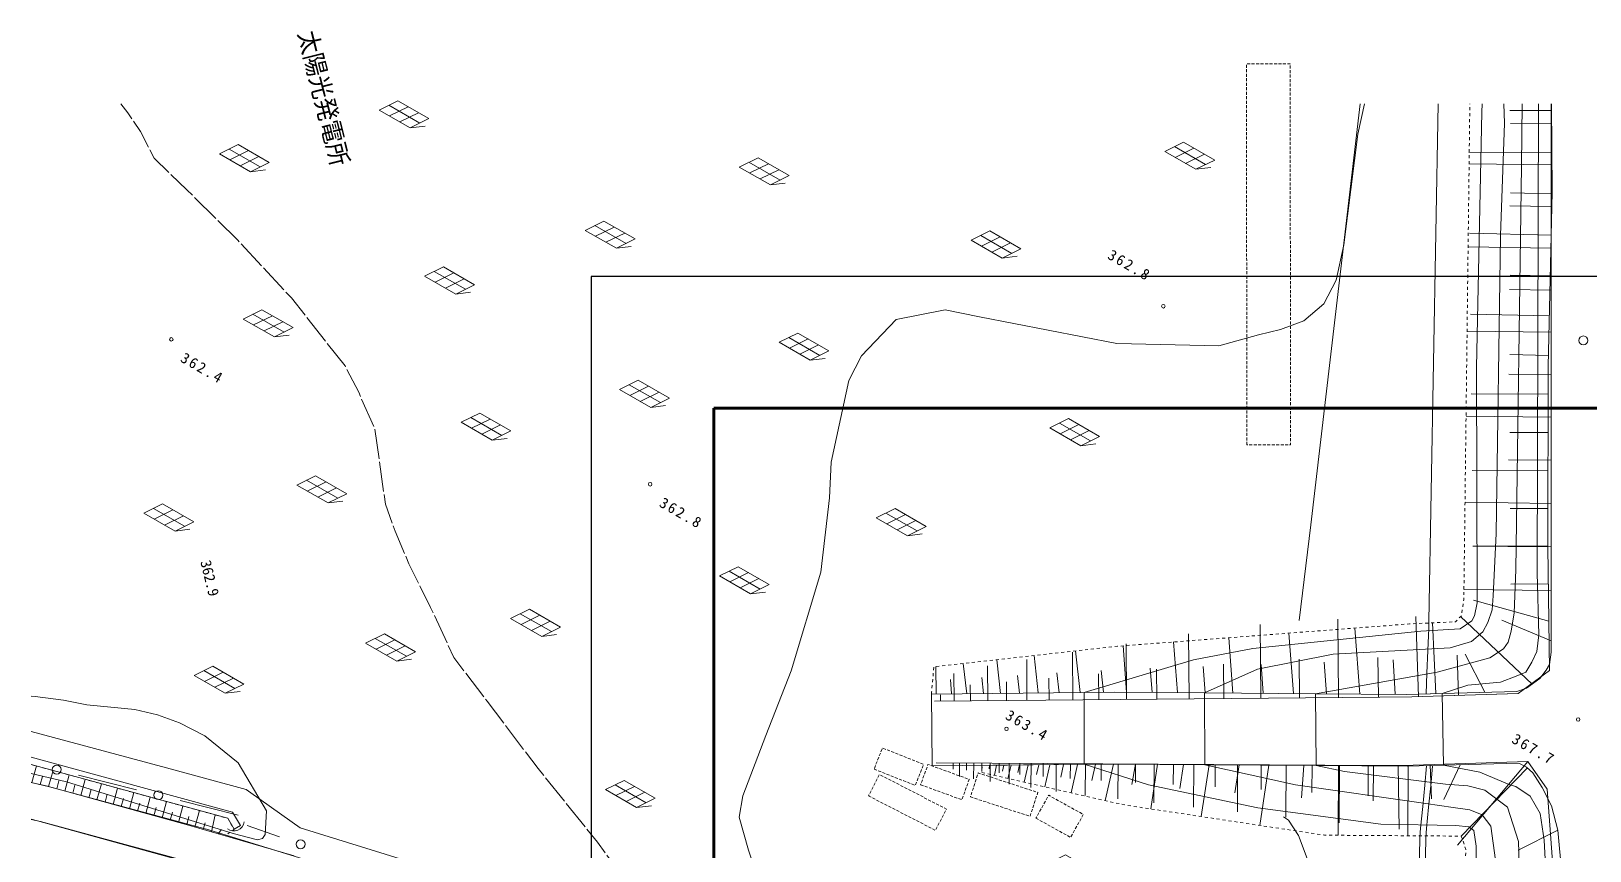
# Model space of a CAD drawing. Header units: millimetres. Extents: x -2078669 to -1085629, y -5987148 to 310365.
# Drawn here: x -1834923 to -1704718, y -4920427 to -4851949 of the extents above; entities that cross this region are included whole.
import ezdxf

# ---------------------------------------------------------------- set-up
doc = ezdxf.new("R2010")
doc.units = ezdxf.units.MM
doc.header["$LTSCALE"] = 500
for name, pattern in [('53003', [0.75, 0.5, -0.25]), ('561019', [1, 0.5, -0.5]), ('57103', [5.5, 5, -0.5])]:
    doc.linetypes.add(name, pattern=pattern)
doc.layers.get('Defpoints').update_dxf_attribs({"color": 153})
for name, color, linetype, lineweight in [('D-BGD', 7, 'Continuous', 13), ('D-BGD-数値図化', 7, 'Continuous', 13), ('D-TTL', 2, 'Continuous', 140), ('●予備設計_LP横断', 7, 'Continuous', 13)]:
    doc.layers.add(name, color=color, linetype=linetype, lineweight=lineweight)
doc.styles.add('BIGFONT', font='txt', dxfattribs={"height": 0.2, "bigfont": 'BIGFONT'})
doc.styles.add('MS ゴシック', font='MS Gothic.ttf')
doc.linetypes.add('56130', pattern='A,1,-0.375,[44,dgnlstyle-dm500.shx,S=0.0012,R=0,X=0,Y=0],-0.375', length=1.75)

# ---------------------------------------------------------------- blocks, each defined once
blk = doc.blocks.new('M5219')
at = {"layer": 'D-BGD-数値図化', "linetype": 'Continuous', "lineweight": 15}
blk.add_arc((-0.43, 0, 0), 0.866, 299.9993, 60.0007, dxfattribs=at)
blk = doc.blocks.new('M7312')
at = {"layer": '●予備設計_LP横断', "linetype": 'Continuous', "lineweight": 20}
blk.add_circle((0, 0), 0.15, dxfattribs=at)
blk = doc.blocks.new('M6217')
at = {"layer": 'D-BGD-数値図化', "linetype": 'Continuous', "lineweight": 9}
for p, q in [((-1.03, 0.7), (-2, -0.75)), ((-1.5, 0), (1.5, 0)), ((-1.03, 0.7), (1.97, 0.7)), ((-0.03, 0.7), (-1, -0.75)), ((0.97, 0.7), (0, -0.75)), ((1.97, 0.7), (1, -0.75)), ((1, -0.75), (2, 0)), ((-2, -0.75), (1, -0.75))]:
    blk.add_line(p, q, dxfattribs=at)
blk = doc.blocks.new('河川平面')
at = {"layer": 'D-BGD', "linetype": 'Continuous'}
for p, q in [((1603052, -2621071), (1599570, -2621088)), ((1603021, -2622196), (1599613, -2622154)), ((1603069, -2624552), (1596128, -2624588)), ((1603021, -2625624), (1596163, -2625541)), ((1603092, -2628025), (1599620, -2627945)), ((1603020, -2629094), (1599571, -2629052)), ((1603016, -2631488), (1596193, -2631338)), ((1603020, -2632565), (1596079, -2632480)), ((1602939, -2634893), (1599588, -2634824)), ((1603019, -2636077), (1599528, -2636034)), ((1602861, -2638239), (1596275, -2638098)), ((1603019, -2639589), (1595993, -2639504)), ((1602785, -2641541), (1599551, -2641469)), ((1603018, -2643144), (1599484, -2643101)), ((1602759, -2644778), (1596345, -2644759)), ((1603018, -2646699), (1595907, -2646613)), ((1602760, -2647986), (1599566, -2647984)), ((1603017, -2650298), (1599440, -2650254)), ((1602750, -2651174), (1596417, -2651156)), ((1603017, -2653896), (1595820, -2653808)), ((1602740, -2654341), (1599596, -2654333)), ((1602732, -2657485), (1596480, -2657467)), ((1603016, -2657538), (1599396, -2657494)), ((1603015, -2661180), (1595731, -2661091)), ((1602770, -2660610), (1599649, -2660661)), ((1602822, -2663731), (1596530, -2661994)), ((1585257, -2670128), (1585203, -2663580)), ((1591932, -2670055), (1591720, -2663359)), ((1593376, -2669794), (1593103, -2663880)), ((1601440, -2668991), (1595444, -2663359)), ((1603015, -2665377), (1598908, -2663655)), ((1572784, -2670237), (1572732, -2664809)), ((1576439, -2669748), (1576085, -2665125)), ((1578754, -2670185), (1578695, -2664026)), ((1581500, -2669787), (1581114, -2664740)), ((1587026, -2669829), (1586604, -2664319)), ((1563067, -2670326), (1563030, -2666337)), ((1563666, -2669703), (1563280, -2666227)), ((1567556, -2669680), (1567259, -2665801)), ((1567553, -2670287), (1567510, -2665625)), ((1571802, -2669713), (1571478, -2665478)), ((1595280, -2669949), (1595179, -2666593)), ((1597488, -2669684), (1595841, -2666506)), ((1551642, -2669828), (1551618, -2667523)), ((1554191, -2669801), (1553909, -2667268)), ((1555949, -2670387), (1555931, -2667470)), ((1557023, -2669772), (1556710, -2666957)), ((1559230, -2670358), (1559204, -2666952)), ((1560169, -2669739), (1559822, -2666611)), ((1565611, -2669682), (1565440, -2667853)), ((1569679, -2669696), (1569524, -2667668)), ((1570067, -2670267), (1570044, -2667739)), ((1574121, -2669730), (1573951, -2667516)), ((1575670, -2670212), (1575645, -2667325)), ((1578970, -2669768), (1578785, -2667350)), ((1581985, -2670162), (1581954, -2666926)), ((1584263, -2669808), (1584061, -2667169)), ((1588583, -2670102), (1588551, -2666785)), ((1589982, -2669852), (1589808, -2666964)), ((1552917, -2669815), (1552840, -2668605)), ((1553157, -2670409), (1553130, -2668109)), ((1554502, -2670397), (1554490, -2669053)), ((1555607, -2669787), (1555458, -2668450)), ((1557527, -2670372), (1557520, -2668799)), ((1558596, -2669755), (1558431, -2668270)), ((1561072, -2670345), (1561058, -2668503)), ((1561917, -2669721), (1561734, -2668070)), ((1565223, -2670308), (1565204, -2668152)), ((1551245, -2669832), (1551307, -2675831)), ((1588699, -2670100, 367630), (1551508, -2670429, 363610)), ((1552010, -2670418), (1551995, -2669902)), ((1551648, -2675562, 363530), (1588753, -2675806, 367630)), ((1553059, -2675577), (1553063, -2676110)), ((1553601, -2675577), (1553588, -2676723)), ((1554174, -2675584), (1554165, -2676201)), ((1554783, -2675588), (1554773, -2676909)), ((1555450, -2675591), (1555444, -2676303)), ((1556153, -2675591), (1556149, -2677123)), ((1556919, -2675604), (1556911, -2676419)), ((1557738, -2675603), (1557730, -2677363)), ((1558620, -2675614), (1558619, -2676559)), ((1559565, -2675615), (1559550, -2677648)), ((1560586, -2675625), (1560581, -2676717)), ((1561679, -2675630), (1561659, -2677972)), ((1562852, -2675635), (1562842, -2676898)), ((1563456, -2675705), (1562917, -2678076)), ((1564115, -2675646), (1564094, -2678310)), ((1564953, -2675690), (1564645, -2677044)), ((1565436, -2675656), (1565431, -2677049)), ((1566450, -2675674), (1565757, -2678722)), ((1566837, -2675665), (1566815, -2678594)), ((1568295, -2675686), (1567981, -2677381)), ((1568306, -2675679), (1568297, -2677220)), ((1570140, -2675700), (1569577, -2679427)), ((1569846, -2675688), (1569825, -2678917)), ((1571468, -2675697), (1571450, -2677394)), ((1573169, -2675706), (1573145, -2679280)), ((1595202, -2682465), (1601078, -2675474)), ((1476104, -2677227), (1476484, -2675839)), ((1476804, -2677388), (1476989, -2676711)), ((1477502, -2677558), (1477868, -2676218)), ((1478844, -2677930), (1479212, -2676586)), ((1484847, -2677818, 362017), (1479998, -2676597, 362009)), ((1480191, -2678302), (1480559, -2676955)), ((1556096, -2675781), (1556071, -2676082)), ((1556696, -2675775), (1556504, -2676617)), ((1557296, -2675769), (1557185, -2676258)), ((1557896, -2675763), (1557643, -2676876)), ((1558606, -2675756), (1558461, -2676392)), ((1559315, -2675748), (1558989, -2677182)), ((1560221, -2675739), (1560035, -2676558)), ((1561127, -2675730), (1560708, -2677573)), ((1562292, -2675717), (1562052, -2676771)), ((1572292, -2675716), (1571988, -2677731)), ((1574444, -2675733), (1573790, -2680064)), ((1574952, -2675716), (1574946, -2677593)), ((1576945, -2675752), (1576592, -2678093)), ((1576828, -2675722), (1576805, -2679676)), ((1579446, -2675771), (1578686, -2680804)), ((1578803, -2675738), (1578785, -2677816)), ((1580872, -2675751), (1580847, -2680108)), ((1582352, -2675793), (1582153, -2678505)), ((1583052, -2675770), (1583032, -2678053)), ((1585258, -2675816), (1585220, -2681629)), ((1585327, -2675786), (1585304, -2680582)), ((1587732, -2675796), (1587719, -2678326)), ((1588165, -2675838), (1588146, -2678742)), ((1590250, -2675790), (1590312, -2681120)), ((1591071, -2675857), (1591033, -2681667)), ((1592923, -2675734), (1593013, -2678589)), ((1595408, -2675742), (1594065, -2678641)), ((1601052, -2676004), (1595509, -2681697)), ((1478173, -2677744), (1478357, -2677073)), ((1479518, -2678116), (1479702, -2677443)), ((1480866, -2678489), (1481050, -2677814)), ((1481541, -2678675), (1481910, -2677324)), ((1482218, -2678863), (1482403, -2678186)), ((1482894, -2679050), (1483265, -2677695)), ((1484252, -2679425), (1484624, -2678067)), ((1483573, -2679237), (1483759, -2678559)), ((1484932, -2679613), (1485118, -2678933)), ((1485613, -2679801), (1485986, -2678439)), ((1486295, -2679990), (1486482, -2679308)), ((1486978, -2680179), (1487351, -2678813)), ((1488346, -2680557), (1488721, -2679188)), ((1493332, -2679955, 362030), (1488483, -2678734, 362022)), ((1489723, -2680945), (1490101, -2679565)), ((1487662, -2680368), (1487849, -2679684)), ((1489036, -2680748), (1489223, -2680064)), ((1490412, -2681144), (1490579, -2680575)), ((1491100, -2681344), (1491418, -2679926)), ((1493524, -2680815), (1493010, -2681125)), ((1496781, -2681757, 363489), (1494084, -2680814, 363360)), ((1491677, -2681510), (1491930, -2681149)), ((1603569, -2681205), (1600274, -2682884))]:
    blk.add_line(p, q, dxfattribs=at)
at = {"layer": 'D-BGD', "linetype": '57103', "elevation": 362500, "flags": 128}
blk.add_lwpolyline([(1534021, -2699362), (1530488, -2695153), (1528995, -2693042), (1528357, -2691528), (1526260, -2686883), (1524898, -2684357), (1523347, -2682195), (1518391, -2676041), (1514127, -2670426), (1511358, -2666781), (1509403, -2662587), (1507596, -2658940), (1506438, -2656229), (1505635, -2653967), (1504750, -2647686), (1503401, -2644619), (1502262, -2642416), (1497787, -2636741), (1493297, -2631912), (1489059, -2627706), (1486309, -2625059), (1485176, -2622832), (1484118, -2621275), (1483519, -2620514)], dxfattribs=at)
at = {"layer": 'D-BGD', "linetype": 'Continuous', "flags": 128}
for points, elevation in [([(1537552, -2687625), (1535959, -2682858), (1535173, -2680106), (1535485, -2678335), (1537410, -2673302), (1539539, -2667886), (1542009, -2659637), (1542740, -2653444), (1542869, -2650463), (1544339, -2643625), (1545410, -2641575), (1548308, -2638547), (1552390, -2637731), (1555257, -2638316), (1566747, -2640535), (1575246, -2640733), (1578576, -2639828), (1580407, -2639372), (1582344, -2638647), (1584029, -2637237), (1585055, -2635246), (1585709, -2632288), (1586858, -2623054), (1587417, -2620514)], 363000), ([(1597024, -2705574), (1596761, -2682544), (1596556, -2681219), (1596137, -2680928), (1595053, -2680801), (1588789, -2680688), (1578504, -2679330), (1569378, -2677412), (1564013, -2675699), (1563995, -2669699), (1573137, -2666963), (1578103, -2666016), (1592137, -2664583), (1595425, -2664379), (1596390, -2663718), (1596603, -2663308), (1596838, -2662208), (1596779, -2642519), (1597237, -2621207), (1597263, -2620514)], 364000), ([(1599061, -2620514), (1599112, -2622126), (1598791, -2631513), (1598435, -2656407), (1598161, -2661626), (1598089, -2662789), (1597719, -2663848), (1597300, -2664625), (1596361, -2665451), (1594589, -2665957), (1584797, -2666508), (1578496, -2667753), (1574053, -2669730), (1574077, -2675730), (1581651, -2677410), (1592540, -2678973), (1594818, -2679316), (1596214, -2679505), (1597250, -2679930), (1597978, -2680858), (1598376, -2683702)], 365000), ([(1600583, -2620514), (1600537, -2625706), (1600071, -2659464)], 366000), ([(1601966, -2620514), (1601855, -2659702)], 367000), ([(1600298, -2682136), (1599371, -2679274), (1597483, -2677872), (1596060, -2677499), (1594189, -2677363), (1585758, -2676313), (1583382, -2675801), (1583339, -2669801), (1593489, -2667987), (1597906, -2666799), (1599046, -2666041), (1599425, -2665491), (1599682, -2664579), (1599925, -2663047), (1600071, -2659464)], 366000), ([(1601855, -2659702), (1602000, -2664876), (1601823, -2666278), (1601411, -2667171), (1600903, -2668010), (1600097, -2668333), (1598789, -2668838), (1596063, -2669081), (1593921, -2669779), (1594010, -2675779), (1597062, -2676351), (1599578, -2677409), (1600061, -2677548), (1601277, -2678359), (1602104, -2679813), (1602426, -2682044)], 367000), ([(1476042, -2670008), (1476372, -2670035), (1478751, -2670353), (1480702, -2670722), (1484692, -2671120), (1486601, -2671570), (1488437, -2672229), (1490536, -2673314), (1493334, -2675565), (1495689, -2679589), (1495594, -2681558), (1495370, -2681900), (1494939, -2681995), (1492915, -2681471), (1478980, -2677172), (1476042, -2676457)], 362000), ([(1600298, -2682136), (1600933, -2703428), (1601200, -2714828), (1601266, -2724239), (1601205, -2738696)], 366000), ([(1602426, -2682044), (1603178, -2696188), (1603296, -2700004), (1603353, -2705819), (1603478, -2740041)], 367000)]:
    blk.add_lwpolyline(points, dxfattribs=dict(at, elevation=elevation))
for points in [[(1603022, -2620514), (1603015, -2666341), (1602881, -2667353), (1602608, -2667829), (1602078, -2668523), (1600953, -2669348), (1600153, -2669613), (1593918, -2669779), (1592937, -2669805), (1590927, -2669859), (1583339, -2669801), (1574053, -2669730), (1566568, -2669672), (1563995, -2669699), (1551245, -2669832)], [(1603015, -2666341), (1603022, -2620514)], [(1603015, -2666341), (1602881, -2667353), (1602608, -2667829), (1602078, -2668523), (1600953, -2669348), (1600153, -2669613)], [(1551245, -2669832), (1563995, -2669699), (1566568, -2669672), (1574053, -2669730), (1583339, -2669801), (1590927, -2669859), (1593921, -2669779), (1600153, -2669613)], [(1493524, -2680815), (1492850, -2679696), (1476042, -2675096)], [(1600312, -2675611), (1594010, -2675779), (1590984, -2675860), (1583382, -2675801), (1574077, -2675730), (1566577, -2675673), (1564013, -2675699), (1551307, -2675831)], [(1555496, -2675788), (1564011, -2675700), (1566577, -2675673), (1574077, -2675730), (1583382, -2675801), (1590984, -2675860), (1594010, -2675779), (1600312, -2675611), (1600969, -2675926), (1601494, -2676412), (1602266, -2677624), (1603045, -2679178), (1603569, -2681205), (1603902, -2684846), (1604555, -2699152), (1604818, -2713861), (1604991, -2733281), (1605158, -2754385), (1605264, -2770456), (1605096, -2792670), (1604965, -2797739), (1604449, -2800952), (1604252, -2801442), (1604118, -2801667)], [(1600312, -2675611), (1600969, -2675926), (1601494, -2676412), (1602266, -2677624), (1603045, -2679178), (1603569, -2681205), (1603902, -2684846), (1604555, -2699152)], [(1493010, -2681125), (1492459, -2680211), (1476042, -2675719)], [(1492253, -2681677), (1489186, -2680790), (1477306, -2677504), (1476042, -2677213)], [(1476042, -2677213), (1477306, -2677504), (1489186, -2680790), (1498012, -2683343)], [(1494923, -2685572), (1488370, -2683677), (1476569, -2680413), (1476042, -2680291)]]:
    blk.add_lwpolyline(points, dxfattribs=at)
at = {"layer": 'D-BGD', "linetype": '561019', "flags": 128}
for points in [[(1551245, -2669832), (1551262, -2669646), (1551454, -2667541), (1566796, -2665836), (1582402, -2664641), (1591175, -2663969), (1595039, -2663791), (1595526, -2663272), (1595721, -2661944), (1596199, -2622609), (1596225, -2620514)], [(1476042, -2675719), (1492459, -2680211), (1493010, -2681125), (1492511, -2681489), (1492253, -2681677)], [(1604118, -2801667), (1603658, -2801700), (1603152, -2800721), (1602566, -2795926), (1601762, -2787733), (1601695, -2787042), (1600828, -2776858), (1599943, -2767240), (1599727, -2764893), (1598788, -2754964), (1597870, -2742698), (1597776, -2741725), (1597384, -2737656), (1596956, -2733671), (1596881, -2732974), (1595028, -2724476), (1594605, -2722539), (1594888, -2713738), (1595887, -2682805), (1595509, -2681697), (1584094, -2681621), (1568919, -2679328), (1567447, -2679106), (1555444, -2676376), (1555451, -2676293), (1555496, -2675788)]]:
    blk.add_lwpolyline(points, dxfattribs=at)
at = {"layer": 'D-BGD', "linetype": 'Continuous', "elevation": 364000}
for points in [[(1587054, -2620514), (1582942, -2655695), (1581980, -2663689)], [(1580651, -2680088), (1581065, -2680372), (1581922, -2681649), (1582878, -2684240), (1590358, -2703834), (1593778, -2715062), (1594107, -2716716), (1594179, -2718418), (1593862, -2720012), (1593359, -2721188), (1593034, -2721693), (1592645, -2721908), (1592138, -2721847), (1591265, -2721380), (1589644, -2720529), (1589412, -2720511), (1589228, -2720590), (1588710, -2721030)]]:
    blk.add_lwpolyline(points, dxfattribs=at)
at = {"layer": 'D-BGD', "linetype": '56130', "flags": 128}
for points in [[(1592569, -2669815), (1592638, -2668087), (1592713, -2666203), (1592789, -2664319), (1592812, -2663735), (1593592, -2620514)], [(1476042, -2672953), (1487354, -2675983), (1494011, -2677814), (1494381, -2678077), (1498516, -2681000), (1515505, -2686265), (1521017, -2688589), (1527219, -2692548), (1535331, -2697856), (1540351, -2700532), (1544162, -2702251), (1547020, -2703540), (1549333, -2704443), (1551482, -2705148), (1555577, -2706492), (1565157, -2708214), (1575377, -2710253), (1591488, -2713433), (1591619, -2705903), (1592042, -2681772), (1592113, -2681022), (1592284, -2679237), (1592454, -2677450), (1592610, -2675816)], [(1592119, -2705912), (1592541, -2681801), (1592611, -2681070), (1592781, -2679284), (1592952, -2677497), (1593107, -2675864)]]:
    blk.add_lwpolyline(points, dxfattribs=at)
at = {"layer": 'D-BGD', "linetype": 'Continuous', "extrusion": (-0.007564, -0.909762, 0.415061), "elevation": 2569728}
blk.add_lwpolyline([(1622388, -767300), (1613523, -768146), (1610843, -768267)], dxfattribs=at)
at = {"layer": 'D-BGD', "linetype": 'Continuous', "extrusion": (-0.0166, -0.784399, 0.620034), "elevation": 2300470}
blk.add_lwpolyline([(1657326, -1348489), (1647748, -1349304), (1645011, -1349444)], dxfattribs=at)
at = {"layer": 'D-BGD', "linetype": 'Continuous'}
for points in [[(1603047, -2620514, 368307), (1603091, -2627887, 368360), (1602770, -2642431, 368370), (1602730, -2657530, 368380), (1602886, -2667874, 368420), (1600248, -2669794, 368510), (1591380, -2670072, 367740), (1588699, -2670100, 367630), (1551508, -2670429, 363610)], [(1603047, -2620514, 368307), (1603091, -2627887, 368360)], [(1603091, -2627887, 368360), (1602770, -2642431, 368370), (1602730, -2657530, 368380), (1602886, -2667874, 368420), (1600248, -2669794, 368510)], [(1551648, -2675562, 363530), (1588753, -2675806, 367630), (1591492, -2675777, 367740), (1601078, -2675474, 368380), (1602687, -2677771, 368330), (1604554, -2702997, 368080), (1604920, -2714881, 368280), (1605042, -2738608, 368470), (1604961, -2758977, 368490), (1605040, -2777661, 368510), (1605332, -2792524, 368300), (1605349, -2797390, 368380), (1605376, -2800935, 368140), (1605160, -2801653, 368050), (1604932, -2802029, 368050)], [(1604920, -2714881, 368280), (1604554, -2702997, 368080), (1602687, -2677771, 368330), (1601078, -2675474, 368380)], [(1504494, -2685379, 362990), (1490887, -2681179, 362820), (1477567, -2677583, 362920), (1476042, -2677208, 362931)], [(1476042, -2680296, 362925), (1476820, -2680487, 362920), (1490047, -2684064, 362820), (1494760, -2685516, 362880)]]:
    blk.add_polyline3d(points, dxfattribs=at)
for centre in [(1605707, -2640290, 368370), (1478180, -2676139, 362006), (1486665, -2678276, 362020), (1498548, -2682376, 363573)]:
    blk.add_circle(centre, 375, dxfattribs=at)
at = {"layer": 'D-BGD', "linetype": '53003'}
for points in [[(1577593, -2649012), (1577568, -2617184), (1581217, -2617181), (1581242, -2649009)], [(1546454, -2676097), (1549895, -2677462), (1550594, -2675703), (1547152, -2674338)], [(1550341, -2677406), (1553786, -2678661), (1554405, -2676961), (1550960, -2675706)], [(1545989, -2678338), (1551583, -2681220), (1552501, -2679438), (1546908, -2676556)], [(1554502, -2678420), (1559481, -2680046), (1560133, -2678049), (1555153, -2676424)], [(1559978, -2680197), (1562872, -2681806), (1563935, -2679892), (1561042, -2678283)]]:
    blk.add_3dface(points, dxfattribs=at)
at = {"layer": 'D-BGD', "linetype": 'Continuous', "lineweight": 9, "xscale": 1000, "yscale": 1000, "zscale": 1000, "rotation": 330.1091246385173}
for p in [(1507218, -2621382, -366000), (1493874, -2625047, -366000), (1572855, -2624843), (1537306, -2626144, -366000), (1524433, -2631436, -366000), (1556672, -2632262), (1511019, -2635264, -366000), (1495868, -2638844), (1540626, -2640786, -366000), (1527300, -2644736), (1514065, -2647472), (1563241, -2647940), (1500351, -2652718), (1487564, -2655062, -366000), (1548751, -2655455), (1535641, -2660308), (1518205, -2663861), (1506092, -2665922, -366000), (1491756, -2668617, -366000), (1526116, -2678161), (1562997, -2684395)]:
    blk.add_blockref('M6217', p, dxfattribs=at)
at = {"layer": 'D-BGD', "linetype": 'Continuous', "lineweight": 20, "xscale": 1000, "yscale": 1000, "zscale": 1000, "rotation": 330.1091246385173}
for p in [(1570620, -2637428, 362765), (1487748, -2640195, 362440), (1527750, -2652299, 362787), (1605276, -2671954, 367662), (1557519, -2672736, 363388)]:
    blk.add_blockref('M7312', p, dxfattribs=at)
at = {"layer": 'D-BGD', "linetype": 'Continuous', "lineweight": 15, "xscale": 1000, "yscale": 1000, "zscale": 1000, "rotation": 292.7010150911738}
blk.add_blockref('M5219', (1493135, -2680797), dxfattribs=at)
at = {"layer": 'D-BGD', "linetype": 'Continuous'}
for s, height, rotation, style, p in [('太陽光発電所', 1750, 284.10912, 'BIGFONT', (1498177, -2614670)), ('362.9', 900, 283.66942, 'MS ゴシック', (1490167, -2658769))]:
    blk.add_text(s, height=height, rotation=rotation, dxfattribs=dict(at, style=style)).set_placement(p)
at = {"layer": 'D-BGD', "linetype": 'Continuous', "char_height": 900, "attachment_point": 7, "rotation": 330.10912, "line_spacing_factor": 0.722892, "style": 'MS ゴシック'}
for s, insert in [('\\T1.284;362.8', (1565881, -2633421)), ('\\T1.281;362.4', (1488427, -2642022, 362440)), ('\\T1.284;362.8', (1528429, -2654127, 362787)), ('\\T1.281;363.4', (1557335, -2671877)), ('\\T1.283;367.7', (1599638, -2673859, 367662))]:
    blk.add_mtext(s, dxfattribs=dict(at, insert=insert))

msp = doc.modelspace()

# ---------------------------------------------------------------- linework, layer by layer
at = {"layer": 'D-TTL'}
for q in [(-1377887.6, -4883452.3), (-1777887.6, -5158452.3)]:
    msp.add_line((-1777887.6, -4883452.3), q, dxfattribs=at)
at = {"layer": 'Defpoints', "color": 1}
msp.add_lwpolyline([(-1788137.6, -5169452.3), (-1367637.6, -5169452.3), (-1367637.6, -4872452.3), (-1788137.6, -4872452.3)], close=True, dxfattribs=at)

# ---------------------------------------------------------------- block references
at = {"layer": 'D-BGD'}
msp.add_blockref('河川平面', (-3310965.8, -2237499.8), dxfattribs=at)

doc.saveas('drawing.dxf')
